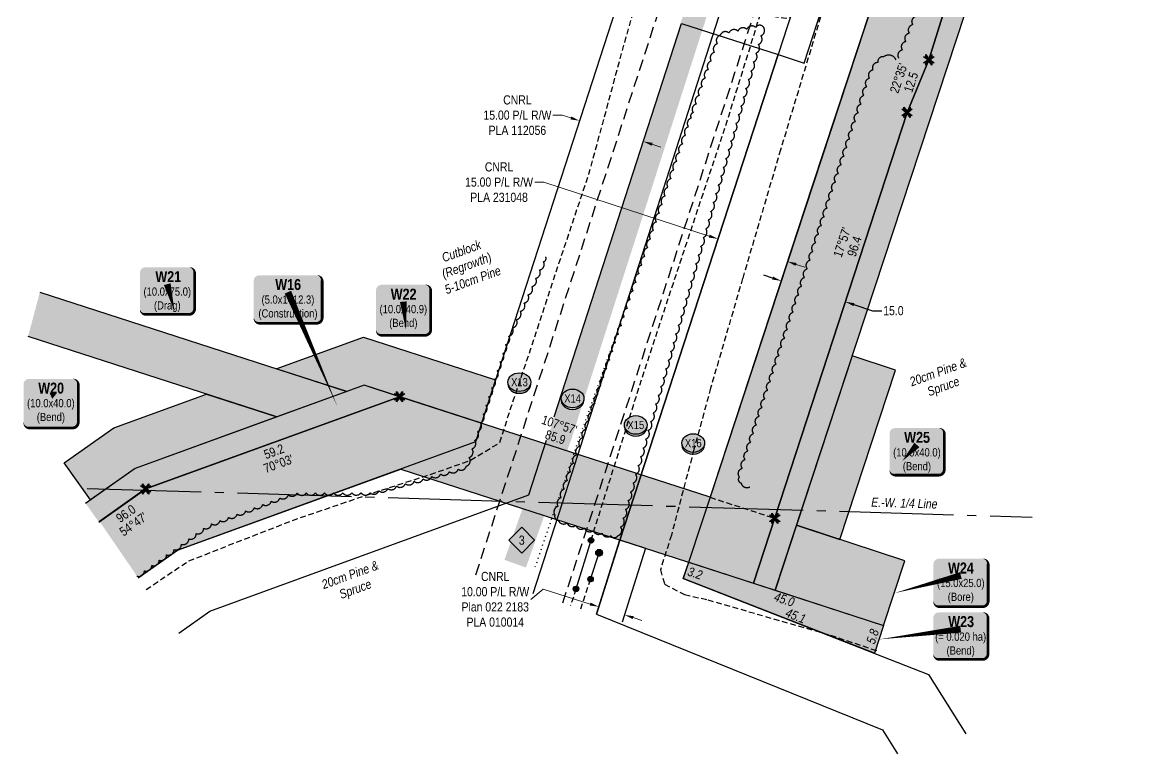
# Model space of a CAD drawing. Extents: x 355004 to 366534, y 6048595 to 6058688.
# Drawn here: x 357246 to 358459, y 6052339 to 6053141 of the extents above; entities that cross this region are included whole.
import ezdxf
from ezdxf.enums import TextEntityAlignment as Align

# ---------------------------------------------------------------- set-up
doc = ezdxf.new("R2010")
doc.units = 0
doc.header["$LTSCALE"] = 5
doc.header["$PDSIZE"] = 5
for name, pattern in [('0', [1, 1, 0]), ('foc-ACCESSROAD', [3.75, 2.5, -1.25]), ('foc-QUARTERLINE', [33, 25, -3, 2, -3]), ('foc-TOPO', [1, 0.2, -0.8]), ('foc-TRAV', [1.875, 1.25, -0.625]), ('UG_PIPE', [1.875, 1.25, -0.625])]:
    doc.linetypes.add(name, pattern=pattern)
doc.layers.get('Defpoints').update_dxf_attribs({"color": 9})
doc.layers.add('AS-PIPE-AG', color=7, linetype='Continuous', true_color=0x7d00fa)
doc.layers.add('P-TEMP-BLUE-H', color=7, linetype='Continuous', true_color=0x99e6ff)
for name, color, linetype in [('AS-PIPE-UG', 44, 'UG_PIPE'), ('AS-ROADS', 254, 'Continuous'), ('AS-SYMBOL', 7, 'Continuous'), ('C-AR', 13, 'foc-ACCESSROAD'), ('C-RW', 13, 'Continuous'), ('L-BD1', 253, 'Continuous'), ('L-MON', 1, 'Continuous'), ('L-QSEC', 8, 'foc-QUARTERLINE'), ('P-BORE', 7, 'Continuous'), ('P-CROSSINGS', 250, 'Continuous'), ('P-PROPOSED', 10, 'Continuous'), ('P-PROPOSED-H', 21, 'Continuous'), ('P-TEMP-BLOCKS', 250, 'Continuous'), ('P-TEMP-BLUE', 146, 'Continuous'), ('P-TRAV', 4, 'foc-TRAV'), ('P-TXT', 4, 'Continuous'), ('T-BUSH', 110, '0'), ('T-BUSH-T', 110, 'Continuous'), ('T-GENERAL', 48, 'foc-TOPO')]:
    doc.layers.add(name, color=color, linetype=linetype)
doc.layers.add('C-RW-T', color=13, linetype='Continuous', lineweight=9)
doc.layers.add('T-TEXT', color=48, linetype='Continuous', lineweight=18)
doc.styles.add('240', font='ARIALN.TTF', dxfattribs={"height": 30})
doc.styles.add('80', font='ARIALN.TTF', dxfattribs={"height": 10})
doc.styles.add('80CG', font='ARIALN.TTF', dxfattribs={"height": 10})
doc.styles.add('80L', font='ARIALN.TTF', dxfattribs={"height": 10})
doc.styles.add('80LS', font='ARIALNI.TTF', dxfattribs={"height": 10})
doc.styles.add('BOLD', font='ARIALNB.TTF')
doc.styles.add('Crossing', font='ARIALN.TTF', dxfattribs={"height": 10})
doc.styles.get("Standard").update_dxf_attribs({"font": 'ARIALN.TTF'})
doc.dimstyles.new('Compass 5 000', dxfattribs={"dimscale": 5, "dimtxt": 9, "dimasz": 2, "dimexe": 0.2, "dimexo": 0.0625, "dimgap": 0.5, "dimtad": 0, "dimtih": 1, "dimtoh": 1, "dimzin": 0, "dimdsep": 46, "dimtxsty": '80CG', "dimcen": 0.1, "dimse1": 1, "dimse2": 1, "dimclrd": 256, "dimclrt": 256, "dimaunit": 1, "dimadec": 4, "dimazin": 0, "dimtfac": 0.06, "dimtofl": 0, "dimtmove": 0, "dimatfit": 1, "dimfxl": 0.2, "dimtolj": 1, "dimtzin": 0, "dimlwd": -1, "dimarcsym": 0})

# ---------------------------------------------------------------- blocks, each defined once
blk = doc.blocks.new('TEMP')
h = blk.add_hatch(color=255)
h.dxf.hatch_style = 1
h.paths.add_polyline_path([(0, 0.25), (-0.67, 1.15), (-0.67, 0.67), (-1.15, 0.67), (-0.25, 0), (-1.15, -0.67), (-0.67, -0.67), (-0.67, -1.15), (0, -0.25), (0.67, -1.15), (0.67, -0.67), (1.15, -0.67), (0.25, 0), (1.15, 0.67), (0.67, 0.67), (0.67, 1.15)])
h.paths.add_polyline_path([(0.57, 0.85), (0.57, 0.57), (0.85, 0.57), (0.08, 0), (0.85, -0.57), (0.57, -0.57), (0.57, -0.85), (0, -0.08), (-0.57, -0.85), (-0.57, -0.57), (-0.85, -0.57), (-0.08, 0), (-0.85, 0.57), (-0.57, 0.57), (-0.57, 0.85), (0, 0.08)], flags=16)
h = blk.add_hatch(color=1)
h.dxf.hatch_style = 1
h.paths.add_polyline_path([(0, 0.08), (-0.57, 0.85), (-0.57, 0.57), (-0.85, 0.57), (-0.08, 0), (-0.85, -0.57), (-0.57, -0.57), (-0.57, -0.85), (0, -0.08), (0.57, -0.85), (0.57, -0.57), (0.85, -0.57), (0.08, 0), (0.85, 0.57), (0.57, 0.57), (0.57, 0.85)])
at = {"color": 1}
for p, q in [((-0.08, 0), (0.08, 0)), ((0, 0.08), (0, -0.08))]:
    blk.add_line(p, q, dxfattribs=at)
at = {"color": 255, "flags": 128}
blk.add_lwpolyline([(-0.25, 0), (-1.15, 0.67), (-0.67, 0.67), (-0.67, 1.15), (0, 0.25), (0.67, 1.15), (0.67, 0.67), (1.15, 0.67), (0.25, 0), (1.15, -0.67), (0.67, -0.67), (0.67, -1.15), (0, -0.25), (-0.67, -1.15), (-0.67, -0.67), (-1.15, -0.67)], close=True, dxfattribs=at)
at = {"color": 1, "flags": 128}
blk.add_lwpolyline([(-0.08, 0), (-0.85, 0.57), (-0.57, 0.57), (-0.57, 0.85), (0, 0.08), (0.57, 0.85), (0.57, 0.57), (0.85, 0.57), (0.08, 0), (0.85, -0.57), (0.57, -0.57), (0.57, -0.85), (0, -0.08), (-0.57, -0.85), (-0.57, -0.57), (-0.85, -0.57)], close=True, dxfattribs=at)
blk = doc.blocks.new('RISER')
h = blk.add_hatch(color=255)
h.dxf.hatch_style = 1
edge = h.paths.add_edge_path()
edge.add_arc((0, 0), 0.7, 0, 360)
blk.add_hatch(color=13).paths.add_polyline_path([(0.58, -0.15), (-0.58, -0.15, 0.774597)])
at = {"color": 13}
blk.add_line((-0.58, -0.15), (0.58, -0.15), dxfattribs=at)
blk.add_circle((0, 0), 0.6, dxfattribs=at)
blk = doc.blocks.new('PIG')
h = blk.add_hatch(color=255)
h.dxf.hatch_style = 1
edge = h.paths.add_edge_path()
edge.add_arc((0, 0), 0.85, 0, 360)
at = {"layer": 'AS-SYMBOL'}
h = blk.add_hatch(color=13, dxfattribs=at)
h.dxf.hatch_style = 1
h.paths.add_polyline_path([(-0.1, 0, 1), (-0.55, 0, 1)])
h = blk.add_hatch(color=13, dxfattribs=at)
h.dxf.hatch_style = 1
h.paths.add_polyline_path([(0.1, 0, 1), (0.55, 0, 1)])
at = {"layer": 'AS-SYMBOL', "color": 13}
for centre, radius in [((0, 0), 0.75), ((-0.33, 0), 0.225), ((0.33, 0), 0.225)]:
    blk.add_circle(centre, radius, dxfattribs=at)
blk = doc.blocks.new('*U522')
at = {"true_color": 0x99e6ff}
h = blk.add_hatch(color=141, dxfattribs=at)
edge = h.paths.add_edge_path()
edge.add_line((-24, -33.1), (24, -33.1))
edge.add_arc((24, -27.1), 6, 270, 360)
edge.add_line((30, -27.1), (30, 12.5))
edge.add_arc((24, 12.5), 6, 0, 90)
edge.add_line((24, 18.5), (-24, 18.5))
edge.add_arc((-24, 12.5), 6, 90, 180)
edge.add_line((-30, 12.5), (-30, -27.1))
edge.add_arc((-24, -27.1), 6, 180, 270)
at = {"color": 250, "flags": 128}
blk.add_lwpolyline([(-24, -33.1, 3, 3, 0), (24, -33.1, 3, 3, 0.414214), (30, -27.1, 3, 3, 0), (30, 12.5, 3, 0, 0.414214), (24, 18.5, 0, 0, 0), (-24, 18.5, 0, 0, 0.414214), (-30, 12.5, 0, 0, 0), (-30, -27.1, 0, 3, 0.414214)], format="xyseb", close=True, dxfattribs=at)
at = {"flags": 128}
blk.add_lwpolyline([(8, -30.2, 0, 7.5, 0), (0, 0, 0, 0, 0)], format="xyseb", dxfattribs=at)
at = {"color": 250}
for tag, p, height, style in [('TEMP_AREA_W1_001', (-9.2, 2.2), 12, 'BOLD'), ('ENTER_TEXT_001', (-30.7, -12.6), 9, '80')]:
    blk.add_attdef(tag, p, '', height=height, dxfattribs=dict(at, style=style))
blk = doc.blocks.new('*U523')
at = {"true_color": 0x99e6ff}
h = blk.add_hatch(color=141, dxfattribs=at)
edge = h.paths.add_edge_path()
edge.add_line((-24, -35.3), (24, -35.3))
edge.add_arc((24, -29.3), 6, 270, 360)
edge.add_line((30, -29.3), (30, 12.5))
edge.add_arc((24, 12.5), 6, 0, 90)
edge.add_line((24, 18.5), (-24, 18.5))
edge.add_arc((-24, 12.5), 6, 90, 180)
edge.add_line((-30, 12.5), (-30, -29.3))
edge.add_arc((-24, -29.3), 6, 180, 270)
at = {"color": 250, "flags": 128}
blk.add_lwpolyline([(-24, -35.3, 3, 3, 0), (24, -35.3, 3, 3, 0.414214), (30, -29.3, 3, 3, 0), (30, 12.5, 3, 0, 0.414214), (24, 18.5, 0, 0, 0), (-24, 18.5, 0, 0, 0.414214), (-30, 12.5, 0, 0, 0), (-30, -29.3, 0, 3, 0.414214)], format="xyseb", close=True, dxfattribs=at)
at = {"flags": 128}
blk.add_lwpolyline([(6.6, 3, 0, 7.5, 0), (0, 0, 0, 0, 0)], format="xyseb", dxfattribs=at)
at = {"color": 250}
for tag, p, height, style in [('TEMP_AREA_W1_001', (-9.2, 2.2), 12, 'BOLD'), ('ENTER_TEXT_001', (-30.7, -12.6), 9, '80')]:
    blk.add_attdef(tag, p, '', height=height, dxfattribs=dict(at, style=style))
blk = doc.blocks.new('*U524')
at = {"true_color": 0x99e6ff}
h = blk.add_hatch(color=141, dxfattribs=at)
edge = h.paths.add_edge_path()
edge.add_line((-24, -36.8), (24, -36.8))
edge.add_arc((24, -30.8), 6, 270, 360)
edge.add_line((30, -30.8), (30, 12.5))
edge.add_arc((24, 12.5), 6, 0, 90)
edge.add_line((24, 18.5), (-24, 18.5))
edge.add_arc((-24, 12.5), 6, 90, 180)
edge.add_line((-30, 12.5), (-30, -30.8))
edge.add_arc((-24, -30.8), 6, 180, 270)
at = {"color": 250, "flags": 128}
blk.add_lwpolyline([(-24, -36.8, 3, 3, 0), (24, -36.8, 3, 3, 0.414214), (30, -30.8, 3, 3, 0), (30, 12.5, 3, 0, 0.414214), (24, 18.5, 0, 0, 0), (-24, 18.5, 0, 0, 0.414214), (-30, 12.5, 0, 0, 0), (-30, -30.8, 0, 3, 0.414214)], format="xyseb", close=True, dxfattribs=at)
at = {"flags": 128}
blk.add_lwpolyline([(3, -31.3, 0, 7.5, 0), (0, 0, 0, 0, 0)], format="xyseb", dxfattribs=at)
at = {"color": 250}
for tag, p, height, style in [('TEMP_AREA_W1_001', (-9.2, 2.2), 12, 'BOLD'), ('ENTER_TEXT_001', (-30.7, -12.6), 9, '80')]:
    blk.add_attdef(tag, p, '', height=height, dxfattribs=dict(at, style=style))
blk = doc.blocks.new('*U525')
at = {"true_color": 0x99e6ff}
h = blk.add_hatch(color=141, dxfattribs=at)
edge = h.paths.add_edge_path()
edge.add_line((-31.5, -34.1), (31.5, -34.1))
edge.add_arc((31.5, -28.1), 6, 270, 360)
edge.add_line((37.5, -28.1), (37.5, 12.5))
edge.add_arc((31.5, 12.5), 6, 0, 90)
edge.add_line((31.5, 18.5), (-31.5, 18.5))
edge.add_arc((-31.5, 12.5), 6, 90, 180)
edge.add_line((-37.5, 12.5), (-37.5, -28.1))
edge.add_arc((-31.5, -28.1), 6, 180, 270)
at = {"color": 250, "flags": 128}
blk.add_lwpolyline([(-31.5, -34.1, 3, 3, 0), (31.5, -34.1, 3, 3, 0.414214), (37.5, -28.1, 3, 3, 0), (37.5, 12.5, 3, 0, 0.414214), (31.5, 18.5, 0, 0, 0), (-31.5, 18.5, 0, 0, 0.414214), (-37.5, 12.5, 0, 0, 0), (-37.5, -28.1, 0, 3, 0.414214)], format="xyseb", close=True, dxfattribs=at)
at = {"flags": 128}
blk.add_lwpolyline([(54.2, -125.4, 0, 7.5, 0), (0, 0, 0, 0, 0)], format="xyseb", dxfattribs=at)
at = {"color": 250}
for tag, p, height, style in [('TEMP_AREA_W1_001', (-9.2, 2.2), 12, 'BOLD'), ('ENTER_TEXT_001', (-30.7, -12.6), 9, '80')]:
    blk.add_attdef(tag, p, '', height=height, dxfattribs=dict(at, style=style))
blk = doc.blocks.new('*U526')
at = {"true_color": 0x99e6ff}
h = blk.add_hatch(color=141, dxfattribs=at)
edge = h.paths.add_edge_path()
edge.add_line((-24, -33.1), (24, -33.1))
edge.add_arc((24, -27.1), 6, 270, 360)
edge.add_line((30, -27.1), (30, 12.5))
edge.add_arc((24, 12.5), 6, 0, 90)
edge.add_line((24, 18.5), (-24, 18.5))
edge.add_arc((-24, 12.5), 6, 90, 180)
edge.add_line((-30, 12.5), (-30, -27.1))
edge.add_arc((-24, -27.1), 6, 180, 270)
at = {"color": 250, "flags": 128}
blk.add_lwpolyline([(-24, -33.1, 3, 3, 0), (24, -33.1, 3, 3, 0.414214), (30, -27.1, 3, 3, 0), (30, 12.5, 3, 0, 0.414214), (24, 18.5, 0, 0, 0), (-24, 18.5, 0, 0, 0.414214), (-30, 12.5, 0, 0, 0), (-30, -27.1, 0, 3, 0.414214)], format="xyseb", close=True, dxfattribs=at)
at = {"flags": 128}
blk.add_lwpolyline([(-89.5, -11.1, 0, 7.5, 0), (0, 0, 0, 0, 0)], format="xyseb", dxfattribs=at)
at = {"color": 250}
for tag, p, height, style in [('TEMP_AREA_W1_001', (-9.2, 2.2), 12, 'BOLD'), ('ENTER_TEXT_001', (-30.7, -12.6), 9, '80')]:
    blk.add_attdef(tag, p, '', height=height, dxfattribs=dict(at, style=style))
blk = doc.blocks.new('*U527')
at = {"true_color": 0x99e6ff}
h = blk.add_hatch(color=141, dxfattribs=at)
edge = h.paths.add_edge_path()
edge.add_line((-24, -34.1), (24, -34.1))
edge.add_arc((24, -28.1), 6, 270, 360)
edge.add_line((30, -28.1), (30, 12.5))
edge.add_arc((24, 12.5), 6, 0, 90)
edge.add_line((24, 18.5), (-24, 18.5))
edge.add_arc((-24, 12.5), 6, 90, 180)
edge.add_line((-30, 12.5), (-30, -28.1))
edge.add_arc((-24, -28.1), 6, 180, 270)
at = {"color": 250, "flags": 128}
blk.add_lwpolyline([(-24, -34.1, 3, 3, 0), (24, -34.1, 3, 3, 0.414214), (30, -28.1, 3, 3, 0), (30, 12.5, 3, 0, 0.414214), (24, 18.5, 0, 0, 0), (-24, 18.5, 0, 0, 0.414214), (-30, 12.5, 0, 0, 0), (-30, -28.1, 0, 3, 0.414214)], format="xyseb", close=True, dxfattribs=at)
at = {"flags": 128}
blk.add_lwpolyline([(-73, -19.3, 0, 7.5, 0), (0, 0, 0, 0, 0)], format="xyseb", dxfattribs=at)
at = {"color": 250}
for tag, p, height, style in [('TEMP_AREA_W1_001', (-9.2, 2.2), 12, 'BOLD'), ('ENTER_TEXT_001', (-30.7, -12.6), 9, '80')]:
    blk.add_attdef(tag, p, '', height=height, dxfattribs=dict(at, style=style))
blk = doc.blocks.new('*U528')
at = {"true_color": 0x99e6ff}
h = blk.add_hatch(color=141, dxfattribs=at)
edge = h.paths.add_edge_path()
edge.add_line((-24, -33.1), (24, -33.1))
edge.add_arc((24, -27.1), 6, 270, 360)
edge.add_line((30, -27.1), (30, 12.5))
edge.add_arc((24, 12.5), 6, 0, 90)
edge.add_line((24, 18.5), (-24, 18.5))
edge.add_arc((-24, 12.5), 6, 90, 180)
edge.add_line((-30, 12.5), (-30, -27.1))
edge.add_arc((-24, -27.1), 6, 180, 270)
at = {"color": 250, "flags": 128}
blk.add_lwpolyline([(-24, -33.1, 3, 3, 0), (24, -33.1, 3, 3, 0.414214), (30, -27.1, 3, 3, 0), (30, 12.5, 3, 0, 0.414214), (24, 18.5, 0, 0, 0), (-24, 18.5, 0, 0, 0.414214), (-30, 12.5, 0, 0, 0), (-30, -27.1, 0, 3, 0.414214)], format="xyseb", close=True, dxfattribs=at)
at = {"flags": 128}
blk.add_lwpolyline([(-15.9, -17.5, 0, 7.5, 0), (0, 0, 0, 0, 0)], format="xyseb", dxfattribs=at)
at = {"color": 250}
for tag, p, height, style in [('TEMP_AREA_W1_001', (-9.2, 2.2), 12, 'BOLD'), ('ENTER_TEXT_001', (-30.7, -12.6), 9, '80')]:
    blk.add_attdef(tag, p, '', height=height, dxfattribs=dict(at, style=style))
blk = doc.blocks.new('xing2')
h = blk.add_hatch(color=50)
h.dxf.hatch_style = 1
edge = h.paths.add_edge_path()
edge.add_ellipse((0, 0), major_axis=(-12.5, 0), ratio=0.816297, start_angle=0, end_angle=360)
h = blk.add_hatch(color=250)
h.dxf.hatch_style = 1
edge = h.paths.add_edge_path()
edge.add_ellipse((0, -2), major_axis=(-12.5, 0), ratio=0.816297, start_angle=0, end_angle=180)
edge.add_line((12.5, -2), (12.5, 0))
edge.add_ellipse((0, 0), major_axis=(-12.5, 0), ratio=0.816297, start_angle=0, end_angle=180, ccw=False)
edge.add_line((-12.5, 0), (-12.5, -2))
at = {"color": 250}
blk.add_ellipse((0, 0), major_axis=(-12.5, 0), ratio=0.816297, dxfattribs=at)
blk.add_ellipse((0, -2), major_axis=(-12.5, 0), ratio=0.816297, start_param=0, end_param=3.141593, dxfattribs=at)
at = {"color": 250, "style": 'Crossing'}
blk.add_attdef('CROSSING', text='', height=9, dxfattribs=at).set_placement((0.1, 0), align=Align.MIDDLE_CENTER)
at = {"color": 250, "style": 'Crossing', "flags": 1}
for tag, p in [('OWNER', (0.1, -12.5)), ('DESCRIPTION', (0.1, -25.8)), ('LOCATION', (0.1, -39.3)), ('DWG_REF', (0.1, -52.8))]:
    blk.add_attdef(tag, text='', height=9, dxfattribs=at).set_placement(p, align=Align.MIDDLE_CENTER)
blk = doc.blocks.new('*D631')
at = {"layer": 'C-RW-T', "transparency": 16777216}
for p, q in [((357837.5, 6053039.2), (357827.5, 6053039.2)), ((357847, 6053036.1), (357837.5, 6053039.2)), ((357936, 6053007.3), (357945.6, 6053004.2))]:
    blk.add_line(p, q, dxfattribs=at)
for points in [[(357847.6, 6053037.7), (357846.5, 6053034.6), (357856.6, 6053033.1)], [(357936.6, 6053008.9), (357935.5, 6053005.7), (357926.5, 6053010.4)]]:
    blk.add_solid(points, dxfattribs=at)
at = {"layer": 'Defpoints', "color": 0, "transparency": 16777216}
for p in [(357856.6, 6053033.1), (357857.6, 6053036.1), (357927.5, 6053013.5)]:
    blk.add_point(p, dxfattribs=at)
at = {"layer": 'C-RW-T', "transparency": 16777216, "insert": (357788.5, 6053039.2), "char_height": 10, "attachment_point": 5, "style": '80CG'}
blk.add_mtext('\\A1;CNRL\\P15.00 P/L R/W\\PPLA 112056', dxfattribs=at)
blk = doc.blocks.new('30M BUFFER DISP')
h = blk.add_hatch(color=70)
h.dxf.hatch_style = 1
h.paths.add_polyline_path([(0, 14.1), (14.1, 0), (0, -14.1), (-14.1, 0)])
blk.add_lwpolyline([(0, 14.1), (14.1, 0), (0, -14.1), (-14.1, 0)], close=True)
at = {"color": 235, "style": '80L'}
blk.add_attdef('DISURBANCE', text='', height=10, dxfattribs=at).set_placement((0, 0), align=Align.MIDDLE_CENTER)
blk = doc.blocks.new('*D673')
at = {"layer": 'C-RW-T', "transparency": 16777216}
for p, q in [((357817.5, 6052965.8), (357807.5, 6052965.8)), ((357998.8, 6052906.7), (357817.5, 6052965.8)), ((358093.9, 6052875.7), (358103.4, 6052872.6))]:
    blk.add_line(p, q, dxfattribs=at)
for points in [[(357999.3, 6052908.3), (357998.2, 6052905.1), (358008.3, 6052903.6)], [(358094.4, 6052877.2), (358093.4, 6052874.1), (358084.4, 6052878.8)]]:
    blk.add_solid(points, dxfattribs=at)
at = {"layer": 'Defpoints', "color": 0, "transparency": 16777216}
for p in [(358007.2, 6052900.4), (358008.3, 6052903.6), (358083.3, 6052875.6)]:
    blk.add_point(p, dxfattribs=at)
at = {"layer": 'C-RW-T', "transparency": 16777216, "insert": (357768.4, 6052965.8), "char_height": 10, "attachment_point": 5, "style": '80CG'}
blk.add_mtext('\\A1;CNRL\\P15.00 P/L R/W\\PPLA 231048', dxfattribs=at)
blk = doc.blocks.new('*D714')
at = {"layer": 'Defpoints', "color": 0, "transparency": 16777216}
for p in [(358079.6, 6052863.4), (358149.7, 6052840.5), (358147.8, 6052834.7)]:
    blk.add_point(p, dxfattribs=at)
at = {"layer": 'P-TXT', "transparency": 16777216}
for p, q in [((358068.2, 6052860.7), (358058.7, 6052863.8)), ((358157.3, 6052831.6), (358177.8, 6052824.9)), ((358177.8, 6052824.9), (358187.8, 6052824.9))]:
    blk.add_line(p, q, dxfattribs=at)
for points in [[(358068.7, 6052862.3), (358067.6, 6052859.1), (358077.7, 6052857.6)], [(358157.8, 6052833.2), (358156.8, 6052830), (358147.8, 6052834.7)]]:
    blk.add_solid(points, dxfattribs=at)
at = {"layer": 'P-TXT', "transparency": 16777216, "insert": (358200.6, 6052824.9), "char_height": 10, "attachment_point": 5, "style": '80CG'}
blk.add_mtext('\\A1;15.0', dxfattribs=at)

msp = doc.modelspace()

# ---------------------------------------------------------------- hatches: boundary and pattern name
at = {"layer": 'P-PROPOSED-H'}
h = msp.add_hatch(color=256, dxfattribs=at)
h.dxf.hatch_style = 1
h.paths.add_polyline_path([(358434.089, 6053919.332), (358360.443, 6053933.388), (358353.863, 6053898.899), (358199.913, 6053405.064), (358225.948, 6053308.125), (357999.584, 6052620.407), (357659.328, 6052730.622), (357381.032, 6052629.6), (357330.558, 6052593.964), (357372.934, 6052532.105), (357416.063, 6052562.554), (357660.714, 6052651.363), (358047.157, 6052526.187), (358215.529, 6053042.269), (358239.455, 6053099.801), (358303.235, 6053304.21), (358278.509, 6053403.15), (358426.719, 6053880.705)])
at = {"layer": 'P-TEMP-BLUE-H'}
h = msp.add_hatch(color=256, dxfattribs=at)
h.dxf.hatch_style = 1
h.paths.add_polyline_path([(358434.089, 6053919.332), (358426.719, 6053880.705), (358278.509, 6053403.15), (358303.235, 6053304.21), (358239.455, 6053099.801), (358215.529, 6053042.269), (358047.157, 6052526.187), (358070.933, 6052518.486), (358329.233, 6053303.26), (358304.451, 6053402.423), (358451.004, 6053874.64), (358458.638, 6053914.647)])
h = msp.add_hatch(color=256, dxfattribs=at)
h.dxf.hatch_style = 1
h.paths.add_polyline_path([(357525.021, 6052708.455), (357252.256, 6052796.818), (357265.13, 6052845.188), (357601.504, 6052736.219)])
h = msp.add_hatch(color=256, dxfattribs=at)
h.dxf.hatch_style = 1
h.paths.add_polyline_path([(357749.122, 6052701.533), (357620.625, 6052743.16), (357601.504, 6052736.219), (357524.098, 6052761.295), (357619.702, 6052795.999), (357764.526, 6052749.083)])
h = msp.add_hatch(color=256, dxfattribs=at)
h.dxf.hatch_style = 1
h.paths.add_polyline_path([(358141.905, 6052574.307), (358203.003, 6052759.87), (358155.526, 6052775.497), (358094.39, 6052589.822)])
h = msp.add_hatch(color=256, dxfattribs=at)
h.dxf.hatch_style = 1
h.paths.add_polyline_path([(357315.303, 6052613.734), (357329.717, 6052593.318), (357381.186, 6052629.656), (357659.328, 6052730.622), (357620.625, 6052743.16), (357369.509, 6052652.004)])
h = msp.add_hatch(color=256, dxfattribs=at)
h.dxf.hatch_style = 1
h.paths.add_polyline_path([(357525.021, 6052708.455), (357369.509, 6052652.004), (357320.582, 6052617.461), (357291.754, 6052658.293), (357346.155, 6052696.701), (357447.615, 6052733.531)], flags=17)
h = msp.add_hatch(color=256, dxfattribs=at)
h.dxf.hatch_style = 1
h.paths.add_polyline_path([(358189.792, 6052479.985), (358213.085, 6052550.755), (358094.39, 6052589.822), (358070.933, 6052518.486)])
h = msp.add_hatch(color=256, dxfattribs=at)
h.dxf.hatch_style = 1
h.paths.add_polyline_path([(358189.792, 6052479.985), (358179.754, 6052449.422), (357970.313, 6052531.263), (357976.195, 6052549.173)])

# ---------------------------------------------------------------- linework, layer by layer
at = {"layer": 'AS-PIPE-AG', "flags": 128}
for points in [[(357852.758, 6052519.999), (357869.188, 6052573.324)], [(357868.683, 6052530.734), (357878.048, 6052559.619)]]:
    msp.add_lwpolyline(points, dxfattribs=at)
at = {"layer": 'AS-PIPE-UG', "flags": 128}
for points in [[(357869.188, 6052573.324), (357924.768, 6052750.099), (357969.383, 6052885.169), (358016.928, 6053027.954), (358055.658, 6053152.754), (358085.153, 6053247.919), (358123.768, 6053375.104)], [(357381.718, 6052519.283), (357401.463, 6052532.809), (357427.863, 6052550.424), (357454.588, 6052560.994), (357544.753, 6052596.134), (357636.933, 6052627.494), (357686.563, 6052643.279), (357736.158, 6052660.474), (357769.018, 6052680.164), (357781.683, 6052719.439), (357802.918, 6052782.374), (357834.073, 6052876.754), (357867.258, 6052976.019), (357882.043, 6053030.219), (357902.873, 6053107.569), (357916.063, 6053153.839), (357923.513, 6053175.014), (357932.678, 6053184.549), (357948.058, 6053189.509), (357965.588, 6053182.884), (358020.193, 6053164.089), (358062.218, 6053148.714), (358082.798, 6053145.359), (358092.298, 6053148.784), (358101.893, 6053159.469), (358113.018, 6053187.979)], [(357857.943, 6052498.122), (357868.683, 6052530.734)], [(357852.758, 6052519.999), (357846.834, 6052501.727)]]:
    msp.add_lwpolyline(points, dxfattribs=at)
at = {"layer": 'AS-PIPE-UG'}
msp.add_lwpolyline([(358128.808, 6053173.854), (358076.938, 6053001.364), (358035.368, 6052860.274), (358000.213, 6052740.024), (357981.993, 6052673.034), (357957.263, 6052578.874), (357945.173, 6052540.944), (357949.823, 6052525.234), (357971.598, 6052513.899), (357997.193, 6052508.024), (358131.548, 6052469.319), (358183.028, 6052452.189)], dxfattribs=at)
at = {"layer": 'AS-ROADS', "flags": 128}
msp.add_lwpolyline([(357786.068, 6052547.684, 25, 25, 0), (357835.698, 6052688.009, 25, 25, 0), (358094.728, 6053496.859, 25, 25, 0), (358131.738, 6053618.484, 25, 25, 0), (358181.033, 6053787.139, 0, 0, 0)], format="xyseb", dxfattribs=at)
at = {"layer": 'C-AR', "flags": 128}
for points in [[(357742.969, 6052535.429), (357765.63, 6052605.266), (357769.223, 6052616.344), (357959.601, 6053203.032), (357962.233, 6053211.457), (357964.498, 6053218.707), (358188.487, 6053936.077), (358194.035, 6053965.146)], [(358292.236, 6053946.405), (358285.617, 6053911.724), (358059.536, 6053187.672), (358057.378, 6053180.763), (358054.864, 6053172.708), (358036.62, 6053116.48), (358034.24, 6053109.151), (357873.3, 6052613.176), (357838.056, 6052504.575)]]:
    msp.add_lwpolyline(points, dxfattribs=at)
at = {"layer": 'C-RW'}
for points in [[(357805.856, 6052515.023), (357841.139, 6052624.606), (358006.017, 6053136.784), (358023.969, 6053192.554), (358028.861, 6053208.075), (358256.259, 6053929.493), (358260.637, 6053952.435)], [(358331.121, 6053938.983), (358324.879, 6053906.255), (358095.281, 6053170.045), (358074.153, 6053105.554), (357900.223, 6052572.374), (357875.283, 6052492.496)], [(357875.283, 6052492.496), (357900.223, 6052572.374), (358074.153, 6053105.554), (358102.829, 6053096.341), (358121.829, 6053154.811), (358174.664, 6053324.143), (358225.948, 6053308.125), (358111.861, 6052962.543), (357996.012, 6052609.522), (357970.313, 6052531.263), (358238.88, 6052426.319), (358279.972, 6052361.181)], [(357875.283, 6052492.496), (357900.645, 6052573.645), (357928.926, 6052564.7), (357903.221, 6052483.43)], [(357875.283, 6052492.496), (358188.608, 6052365.44), (358205.134, 6052339.243)]]:
    msp.add_lwpolyline(points, dxfattribs=at)
at = {"layer": 'C-RW', "flags": 128}
for points in [[(358331.121, 6053938.984), (358324.879, 6053906.255), (358097.429, 6053176.932), (357921.696, 6053234.038), (357742.482, 6052681.045), (357416.217, 6052562.61), (357374.113, 6052532.884)], [(357828.78, 6052708.774), (357968.384, 6053139.543), (358074.307, 6053105.61), (358102.829, 6053096.341), (358121.829, 6053154.811), (358354.017, 6053898.955), (358360.581, 6053933.361)], [(357417.355, 6052471.636), (357451.248, 6052495.565), (357801.006, 6052623.073), (357820.447, 6052683.061)]]:
    msp.add_lwpolyline(points, dxfattribs=at)
at = {"layer": 'C-RW-T'}
for p, q in [((357816.867, 6052519.701), (357803.281, 6052508.583)), ((357868.229, 6052503.456), (357816.867, 6052519.701)), ((357915.395, 6052488.538), (357924.93, 6052485.522))]:
    msp.add_line(p, q, dxfattribs=at)
for points in [[(357868.732, 6052505.045), (357867.726, 6052501.867), (357877.764, 6052500.44)], [(357915.898, 6052490.127), (357914.893, 6052486.949), (357905.861, 6052491.553)]]:
    msp.add_solid(points, dxfattribs=at)
at = {"layer": 'L-QSEC'}
msp.add_line((357316.907, 6052630.197), (358352.782, 6052598.66), dxfattribs=at)
at = {"layer": 'P-PROPOSED', "flags": 128}
for points in [[(358360.443, 6053933.388), (358353.863, 6053898.899), (358199.913, 6053405.064), (358225.948, 6053308.125), (357999.584, 6052620.407), (357659.328, 6052730.622), (357381.032, 6052629.6), (357330.558, 6052593.964)], [(357372.934, 6052532.105), (357416.063, 6052562.554), (357660.714, 6052651.363), (358047.157, 6052526.187), (358215.529, 6053042.269), (358239.455, 6053099.801), (358303.235, 6053304.21), (358278.509, 6053403.15), (358426.719, 6053880.705), (358434.089, 6053919.332)]]:
    msp.add_lwpolyline(points, dxfattribs=at)
at = {"layer": 'P-TEMP-BLUE'}
for p, q in [((357265.13, 6052845.188), (357601.504, 6052736.219)), ((357525.021, 6052708.455), (357252.256, 6052796.818)), ((357601.504, 6052736.219), (357525.021, 6052708.455))]:
    msp.add_line(p, q, dxfattribs=at)
at = {"layer": 'P-TEMP-BLUE', "flags": 128}
msp.add_lwpolyline([(358434.089, 6053919.332), (358426.719, 6053880.705), (358278.509, 6053403.15), (358303.235, 6053304.21), (358239.455, 6053099.801), (358215.529, 6053042.269), (358047.157, 6052526.187), (358070.933, 6052518.486), (358329.233, 6053303.26), (358304.451, 6053402.423), (358451.004, 6053874.64), (358458.638, 6053914.647)], dxfattribs=at)
for points in [[(357749.122, 6052701.533), (357620.625, 6052743.16), (357601.504, 6052736.219), (357524.098, 6052761.295), (357619.702, 6052795.999), (357764.526, 6052749.083)], [(358141.905, 6052574.307), (358203.003, 6052759.87), (358155.526, 6052775.497), (358094.39, 6052589.822)], [(357525.021, 6052708.455), (357369.509, 6052652.004), (357320.582, 6052617.461), (357291.754, 6052658.293), (357346.155, 6052696.701), (357447.615, 6052733.531)], [(358189.792, 6052479.985), (358213.085, 6052550.755), (358094.39, 6052589.822), (358070.933, 6052518.486)], [(358189.792, 6052479.985), (358179.754, 6052449.422), (357970.313, 6052531.263), (357976.195, 6052549.173)]]:
    msp.add_lwpolyline(points, close=True, dxfattribs=at)
at = {"layer": 'P-TEMP-BLUE'}
msp.add_lwpolyline([(357329.717, 6052593.318), (357381.186, 6052629.656), (357659.328, 6052730.622), (357620.625, 6052743.16), (357369.509, 6052652.004), (357315.303, 6052613.734)], dxfattribs=at)
at = {"layer": 'P-TRAV', "flags": 128}
msp.add_lwpolyline([(357999.584, 6052620.407), (358070.598, 6052597.404)], dxfattribs=at)
at = {"layer": 'T-BUSH', "flags": 128}
for points in [[(358206.676, 6053101.613, -0.52056705), (358210.482, 6053110.857, -0.52056705), (358214.288, 6053120.1, -0.52056705), (358218.094, 6053129.344, -0.52056705), (358221.899, 6053138.588, -0.52056705), (358225.705, 6053147.832, -0.52056705), (358229.511, 6053157.076, -0.52056705), (358233.317, 6053166.32, -0.52056705), (358237.123, 6053175.564, -0.52056705), (358240.433, 6053184.977, -0.52056705), (358243.102, 6053194.611, -0.52056705), (358245.771, 6053204.245, -0.52056705), (358248.44, 6053213.879, -0.52056705), (358251.108, 6053223.513, -0.52056705), (358253.777, 6053233.146, -0.52056705), (358256.446, 6053242.78, -0.52056705), (358259.115, 6053252.414, -0.52056705), (358261.784, 6053262.048, -0.52056705), (358264.453, 6053271.682, -0.52056705), (358267.121, 6053281.315, -0.52056705), (358269.79, 6053290.949, -0.52056705), (358268.225, 6053300.009, -0.52056705), (358263.086, 6053308.584, -0.52056705), (358257.948, 6053317.159, -0.52056705), (358252.809, 6053325.734, -0.52056705), (358247.671, 6053334.309, -0.52056705), (358242.533, 6053342.883, -0.52056705), (358237.394, 6053351.458, -0.52056705), (358232.256, 6053360.033, -0.52056705), (358227.117, 6053368.608, -0.52056705), (358221.979, 6053377.183, -0.52056705), (358216.841, 6053385.758, -0.52056705), (358211.702, 6053394.333, -0.52056705), (358206.939, 6053402.954, -0.52056705), (358209.879, 6053412.508, -0.52056705), (358212.819, 6053422.063, -0.52056705), (358215.758, 6053431.618, -0.52056705), (358218.698, 6053441.172, -0.52056705), (358221.638, 6053450.727, -0.52056705), (358224.577, 6053460.281, -0.52056705), (358227.517, 6053469.836, -0.52056705), (358230.457, 6053479.391, -0.52056705), (358233.397, 6053488.945, -0.52056705), (358236.336, 6053498.5, -0.52056705), (358239.276, 6053508.055, -0.52056705), (358242.216, 6053517.609, -0.52056705), (358245.155, 6053527.164, -0.52056705), (358248.095, 6053536.719, -0.52056705), (358251.035, 6053546.273, -0.52056705), (358253.975, 6053555.828, -0.52056705), (358256.914, 6053565.382, -0.52056705), (358259.854, 6053574.937, -0.52056705), (358262.794, 6053584.492, -0.52056705), (358265.733, 6053594.046, -0.52056705), (358268.673, 6053603.601, -0.52056705), (358271.55, 6053613.174, -0.52056705), (358274.297, 6053622.786, -0.52056705), (358277.044, 6053632.398, -0.52056705), (358279.791, 6053642.01, -0.52056705), (358282.538, 6053651.622, -0.52056705), (358285.285, 6053661.233, -0.52056705), (358288.032, 6053670.845, -0.52056705), (358290.779, 6053680.457, -0.52056705), (358293.526, 6053690.069, -0.52056705), (358296.274, 6053699.68, -0.52056705), (358299.021, 6053709.292, -0.52056705), (358301.768, 6053718.904, -0.52056705), (358304.515, 6053728.516, -0.52056705), (358307.262, 6053738.128, -0.52056705), (358310.009, 6053747.739, -0.52056705), (358312.756, 6053757.351, -0.52056705), (358315.503, 6053766.963, -0.52056705), (358318.25, 6053776.575, -0.52056705), (358320.998, 6053786.187, -0.52056705), (358323.745, 6053795.798, -0.52056705), (358326.492, 6053805.41, -0.52056705), (358329.239, 6053815.022, -0.52056705), (358331.986, 6053824.634, -0.52056705), (358334.733, 6053834.245, -0.52056705), (358337.48, 6053843.857, -0.52056705), (358340.227, 6053853.469, -0.52056705), (358342.974, 6053863.081, -0.52056705), (358345.721, 6053872.693, -0.52056705), (358348.469, 6053882.304, -0.52056705), (358351.216, 6053891.916, -0.52056705), (358353.963, 6053901.528, -0.52056705), (358356.288, 6053911.24, -0.52056705), (358358.174, 6053921.058, -0.52056705), (358360.06, 6053930.875, -0.13706414), (358358.493, 6053933.76, -0.13706414)], [(358043.221, 6052631.56, -0.52056705), (358034.101, 6052635.654, -0.52056705), (358031.82, 6052642.775, -0.52056705), (358034.919, 6052652.279, -0.52056705), (358038.019, 6052661.783, -0.52056705), (358041.119, 6052671.287, -0.52056705), (358044.218, 6052680.791, -0.52056705), (358047.318, 6052690.295, -0.52056705), (358050.418, 6052699.799, -0.52056705), (358053.517, 6052709.303, -0.52056705), (358056.617, 6052718.807, -0.52056705), (358059.717, 6052728.311, -0.52056705), (358062.817, 6052737.815, -0.52056705), (358065.916, 6052747.319, -0.52056705), (358069.016, 6052756.823, -0.52056705), (358072.116, 6052766.327, -0.52056705), (358075.215, 6052775.831, -0.52056705), (358078.315, 6052785.335, -0.52056705), (358081.415, 6052794.839, -0.52056705), (358084.514, 6052804.343, -0.52056705), (358087.614, 6052813.846, -0.52056705), (358090.714, 6052823.35, -0.52056705), (358093.813, 6052832.854, -0.52056705), (358096.913, 6052842.358, -0.52056705), (358100.013, 6052851.862, -0.52056705), (358103.112, 6052861.366, -0.52056705), (358106.212, 6052870.87, -0.52056705), (358109.312, 6052880.374, -0.52056705), (358112.411, 6052889.878, -0.52056705), (358115.511, 6052899.382, -0.52056705), (358118.611, 6052908.886, -0.52056705), (358121.71, 6052918.39, -0.52056705), (358124.81, 6052927.894, -0.52056705), (358127.91, 6052937.398, -0.52056705), (358131.009, 6052946.902, -0.52056705), (358134.109, 6052956.406, -0.52056705), (358137.209, 6052965.91, -0.52056705), (358140.309, 6052975.414, -0.52056705), (358143.408, 6052984.917, -0.52056705), (358146.508, 6052994.421, -0.52056705), (358149.608, 6053003.925, -0.52056705), (358152.707, 6053013.429, -0.52056705), (358155.807, 6053022.933, -0.52056705), (358158.907, 6053032.437, -0.52056705), (358162.006, 6053041.941, -0.52056705), (358165.106, 6053051.445, -0.52056705), (358168.206, 6053060.949, -0.52056705), (358171.305, 6053070.453, -0.52056705), (358174.405, 6053079.957, -0.52056705), (358178.318, 6053089.068, -0.52056705), (358183.838, 6053097.402, -0.52056705), (358190.202, 6053103.47, -0.52056705), (358203.096, 6053099.866, -0.52056705)], [(357371.545, 6052534.021, 0.52056705), (357379.67, 6052539.844, 0.52056705), (357387.796, 6052545.667, 0.52056705), (357395.922, 6052551.49, 0.52056705), (357404.047, 6052557.313, 0.52056705), (357412.173, 6052563.136, 0.52056705), (357420.299, 6052568.959, 0.52056705), (357428.424, 6052574.781, 0.52056705), (357436.55, 6052580.604, 0.52056705), (357444.676, 6052586.427, 0.52056705), (357453.315, 6052591.292, 0.52056705), (357462.664, 6052594.832, 0.52056705), (357472.013, 6052598.372, 0.52056705), (357481.361, 6052601.912, 0.52056705), (357490.71, 6052605.453, 0.52056705), (357500.059, 6052608.993, 0.52056705), (357509.408, 6052612.533, 0.52056705), (357518.756, 6052616.073, 0.52056705), (357528.105, 6052619.613, 0.52056705), (357537.454, 6052623.154, 0.52056705), (357547.095, 6052625.113, 0.52056705), (357557.092, 6052625.151, 0.52056705), (357567.088, 6052625.19, 0.52056705), (357577.085, 6052625.228, 0.52056705), (357587.081, 6052625.266, 0.52056705), (357597.078, 6052625.304, 0.52056705), (357607.075, 6052625.342, 0.52056705), (357617.071, 6052625.38, 0.52056705), (357627.068, 6052625.418, 0.52056705), (357636.795, 6052627.434, 0.52056705), (357646.439, 6052630.067, 0.52056705), (357656.083, 6052632.699, 0.52056705), (357665.727, 6052635.331, 0.52056705), (357675.371, 6052637.963, 0.52056705), (357685.015, 6052640.595, 0.52056705), (357694.659, 6052643.228, 0.52056705), (357704.303, 6052645.86, 0.52056705), (357713.946, 6052648.492, 0.52056705), (357723.59, 6052651.124, 0.52056705), (357732.495, 6052654.531, 0.52056705), (357735.569, 6052664.043, 0.52056705), (357738.644, 6052673.555, 0.52056705), (357741.718, 6052683.067, 0.52056705), (357744.793, 6052692.58, 0.52056705), (357747.868, 6052702.092, 0.52056705), (357750.942, 6052711.604, 0.52056705), (357754.017, 6052721.116, 0.52056705), (357757.091, 6052730.628, 0.52056705), (357760.166, 6052740.14, 0.52056705), (357763.241, 6052749.652, 0.52056705), (357766.315, 6052759.164, 0.52056705), (357769.39, 6052768.676, 0.52056705), (357772.464, 6052778.188, 0.52056705), (357775.539, 6052787.7, 0.52056705), (357778.967, 6052797.073, 0.52056705), (357783.197, 6052806.131, 0.52056705), (357787.426, 6052815.189, 0.52056705), (357791.655, 6052824.247, 0.52056705), (357795.884, 6052833.305, 0.52056705), (357800.114, 6052842.363, 0.52056705), (357804.343, 6052851.421, 0.52056705), (357808.572, 6052860.479, 0.52056705), (357812.802, 6052869.537, 0.52056705), (357817.031, 6052878.595, 0.52056705), (357819.526, 6052883.938, 0.52056705)]]:
    msp.add_lwpolyline(points, format="xyb", dxfattribs=at)
msp.add_lwpolyline([(357979.05, 6053035.92, 0.52056705), (357975.859, 6053026.446, 0.52056705), (357972.668, 6053016.972, 0.52056705), (357969.477, 6053007.499, 0.52056705), (357966.286, 6052998.025, 0.52056705), (357963.095, 6052988.551, 0.52056705), (357959.904, 6052979.078, 0.52056705), (357956.713, 6052969.604, 0.52056705), (357953.523, 6052960.13, 0.52056705), (357950.332, 6052950.656, 0.52056705), (357947.141, 6052941.183, 0.52056705), (357943.95, 6052931.709, 0.52056705), (357940.759, 6052922.235, 0.52056705), (357937.568, 6052912.762, 0.52056705), (357934.377, 6052903.288, 0.52056705), (357931.187, 6052893.814, 0.52056705), (357927.996, 6052884.34, 0.52056705), (357924.805, 6052874.867, 0.52056705), (357921.614, 6052865.393, 0.52056705), (357918.423, 6052855.919, 0.52056705), (357915.232, 6052846.445, 0.52056705), (357912.041, 6052836.972, 0.52056705), (357908.851, 6052827.498, 0.52056705), (357905.66, 6052818.024, 0.52056705), (357902.449, 6052808.557, 0.52056705), (357899.226, 6052799.094, 0.52056705), (357896.004, 6052789.631, 0.52056705), (357892.782, 6052780.168, 0.52056705), (357889.559, 6052770.705, 0.52056705), (357886.337, 6052761.242, 0.52056705), (357883.115, 6052751.779, 0.52056705), (357879.892, 6052742.316, 0.52056705), (357876.67, 6052732.853, 0.52056705), (357873.448, 6052723.39, 0.52056705), (357870.225, 6052713.927, 0.52056705), (357867.003, 6052704.464, 0.52056705), (357863.62, 6052695.057, 0.52056705), (357860.218, 6052685.657, 0.52056705), (357856.816, 6052676.257, 0.52056705), (357853.415, 6052666.857, 0.52056705), (357850.013, 6052657.457, 0.52056705), (357846.611, 6052648.057, 0.52056705), (357843.209, 6052638.657, 0.52056705), (357839.808, 6052629.257, 0.52056705), (357836.406, 6052619.857, 0.52056705), (357833.004, 6052610.457, 0.52056705), (357829.602, 6052601.057, 0.52056705), (357833.327, 6052595.26, 0.52056705), (357842.914, 6052592.428, 0.52056705), (357852.501, 6052589.597, 0.52056705), (357862.088, 6052586.765, 0.52056705), (357871.675, 6052583.933, 0.52056705), (357881.263, 6052581.102, 0.52056705), (357890.85, 6052578.27, 0.52056705), (357898.82, 6052578.38, 0.52056705), (357901.565, 6052587.992, 0.52056705), (357904.31, 6052597.605, 0.52056705), (357907.055, 6052607.217, 0.52056705), (357909.801, 6052616.829, 0.52056705), (357912.546, 6052626.442, 0.52056705), (357915.291, 6052636.054, 0.52056705), (357918.037, 6052645.666, 0.52056705), (357920.782, 6052655.279, 0.52056705), (357923.527, 6052664.891, 0.52056705), (357926.273, 6052674.503, 0.52056705), (357929.018, 6052684.115, 0.52056705), (357931.763, 6052693.728, 0.52056705), (357934.509, 6052703.34, 0.52056705), (357937.254, 6052712.952, 0.52056705), (357939.999, 6052722.565, 0.52056705), (357942.744, 6052732.177, 0.52056705), (357945.49, 6052741.789, 0.52056705), (357948.235, 6052751.402, 0.52056705), (357950.98, 6052761.014, 0.52056705), (357953.726, 6052770.626, 0.52056705), (357956.471, 6052780.238, 0.52056705), (357959.216, 6052789.851, 0.52056705), (357961.962, 6052799.463, 0.52056705), (357964.707, 6052809.075, 0.52056705), (357967.452, 6052818.688, 0.52056705), (357970.198, 6052828.3, 0.52056705), (357972.943, 6052837.912, 0.52056705), (357975.688, 6052847.525, 0.52056705), (357978.433, 6052857.137, 0.52056705), (357981.179, 6052866.749, 0.52056705), (357983.924, 6052876.361, 0.52056705), (357986.669, 6052885.974, 0.52056705), (357989.415, 6052895.586, 0.52056705), (357992.16, 6052905.198, 0.52056705), (357994.905, 6052914.811, 0.52056705), (357997.651, 6052924.423, 0.52056705), (358000.396, 6052934.035, 0.52056705), (358003.141, 6052943.648, 0.52056705), (358005.887, 6052953.26, 0.52056705), (358008.632, 6052962.872, 0.52056705), (358011.377, 6052972.484, 0.52056705), (358014.122, 6052982.097, 0.52056705), (358016.868, 6052991.709, 0.52056705), (358019.613, 6053001.321, 0.52056705), (358022.358, 6053010.934, 0.52056705), (358025.104, 6053020.546, 0.52056705), (358027.849, 6053030.158, 0.52056705), (358030.594, 6053039.771, 0.52056705), (358033.34, 6053049.383, 0.52056705), (358036.085, 6053058.995, 0.52056705), (358038.83, 6053068.607, 0.52056705), (358041.576, 6053078.22, 0.52056705), (358044.321, 6053087.832, 0.52056705), (358047.066, 6053097.444, 0.52056705), (358049.812, 6053107.057, 0.52056705), (358052.557, 6053116.669, 0.52056705), (358055.302, 6053126.281, 0.52056705), (358058.047, 6053135.893, 0.52056705), (358049.709, 6053135.272, 0.52056705), (358039.908, 6053133.301, 0.52056705), (358030.108, 6053131.331, 0.52056705), (358020.307, 6053129.36, 0.52056705), (358010.926, 6053126.908, 0.52056705), (358007.621, 6053117.473, 0.52056705), (358004.315, 6053108.039, 0.52056705), (358001.01, 6053098.604, 0.52056705), (357997.705, 6053089.17, 0.52056705), (357994.4, 6053079.736, 0.52056705), (357991.094, 6053070.301, 0.52056705), (357987.789, 6053060.867, 0.52056705), (357984.484, 6053051.432, 0.52056705), (357981.179, 6053041.998, 0.52056705)], format="xyb", close=True, dxfattribs=at)
at = {"layer": 'T-GENERAL', "flags": 128}
msp.add_lwpolyline([(357808.073, 6052544.044), (357858.728, 6052691.979), (357896.133, 6052796.439)], dxfattribs=at)

# ---------------------------------------------------------------- block references
at = {"layer": 'AS-SYMBOL', "xscale": 4.998324849999999, "yscale": 4.998324849999999, "zscale": 4.998324849999999}
for name, p in [('RISER', (357869.188, 6052573.324)), ('PIG', (357878.048, 6052559.619)), ('RISER', (357868.683, 6052530.734)), ('RISER', (357852.758, 6052519.999))]:
    msp.add_blockref(name, p, dxfattribs=at)
at = {"layer": 'L-MON', "xscale": 4.998324849999999, "yscale": 4.998324849999999, "zscale": 4.998324849999999}
for p in [(358239.455, 6053099.801), (358215.529, 6053042.269), (357659.328, 6052730.622), (357381.032, 6052629.6), (358070.598, 6052597.404)]:
    msp.add_blockref('TEMP', p, dxfattribs=at)
at = {"layer": 'P-BORE', "xscale": 0.99966497, "yscale": 0.99966497, "zscale": 0.99966497}
msp.add_blockref('30M BUFFER DISP', (357793.309, 6052573.442), dxfattribs=at).add_auto_attribs({'DISURBANCE': '3'})
at = {"layer": 'P-CROSSINGS', "xscale": 0.99966497, "yscale": 0.99966497, "zscale": 0.99966497}
for p, values in [((357790.636, 6052746.561), {'CROSSING': 'X13'}), ((357848.948, 6052728.76), {'CROSSING': 'X14'}), ((357918.184, 6052699.686), {'CROSSING': 'X15'}), ((357981.143, 6052679.836), {'CROSSING': 'X16'})]:
    msp.add_blockref('xing2', p, dxfattribs=at).add_auto_attribs(values)
at = {"layer": 'P-TEMP-BLOCKS'}
ref = msp.add_blockref('*U522', (357404.769, 6052853.994), dxfattribs=dict(at, xscale=0.99966497, yscale=0.99966497, zscale=0.99966497))
ref.add_attrib('TEMP_AREA_W1_001', 'W21', (357391.738, 6052856.237), dxfattribs={"layer": '0', "color": 250, "height": 11.996, "style": 'BOLD'})
ref.add_attrib('ENTER_TEXT_001', '(10.0x75.0)', (357378.702, 6052841.374), dxfattribs={"layer": '0', "color": 250, "height": 8.99698, "style": '80'})
ref.add_attrib('ENTER_TEXT_002', '(Drag)', (357390.175, 6052826.226), dxfattribs={"layer": '0', "color": 250, "height": 8.997, "style": '80'})
ref = msp.add_blockref('*U525', (357537.025, 6052845.249), dxfattribs=dict(at, xscale=0.99966497, yscale=0.99966497, zscale=0.99966497))
ref.add_attrib('TEMP_AREA_W1_001', 'W16', (357523.118, 6052847.595), dxfattribs={"layer": '0', "color": 250, "height": 11.996, "style": 'BOLD'})
ref.add_attrib('ENTER_TEXT_001', '(5.0x1412.3)', (357508.091, 6052832.63), dxfattribs={"layer": '0', "color": 250, "height": 8.99699, "style": '80'})
ref.add_attrib('ENTER_TEXT_002', '(Construction)', (357504.667, 6052817.475), dxfattribs={"layer": '0', "color": 250, "height": 8.99699, "style": '80'})
ref = msp.add_blockref('*U524', (357663.506, 6052834.795), dxfattribs=dict(at, xscale=0.99966497, yscale=0.99966497, zscale=0.99966497))
ref.add_attrib('TEMP_AREA_W1_001', 'W22', (357649.701, 6052837.038), dxfattribs={"layer": '0', "color": 250, "height": 11.996, "style": 'BOLD'})
ref.add_attrib('ENTER_TEXT_001', '(10.0x40.9)', (357637.438, 6052822.176), dxfattribs={"layer": '0', "color": 250, "height": 8.99698, "style": '80'})
ref.add_attrib('ENTER_TEXT_002', '(Bend)', (357648.043, 6052807.027), dxfattribs={"layer": '0', "color": 250, "height": 8.997, "style": '80'})
ref = msp.add_blockref('*U523', (357277.187, 6052731.739), dxfattribs=dict(at, xscale=0.99966497, yscale=0.99966497, zscale=0.99966497))
ref.add_attrib('TEMP_AREA_W1_001', 'W20', (357263.375, 6052734.085), dxfattribs={"layer": '0', "color": 250, "height": 11.996, "style": 'BOLD'})
ref.add_attrib('ENTER_TEXT_001', '(10.0x40.0)', (357251.12, 6052719.12), dxfattribs={"layer": '0', "color": 250, "height": 8.99698, "style": '80'})
ref.add_attrib('ENTER_TEXT_002', '(Bend)', (357261.725, 6052703.972), dxfattribs={"layer": '0', "color": 250, "height": 8.997, "style": '80'})
ref = msp.add_blockref('*U528', (358226.354, 6052677.791), dxfattribs=dict(at, xscale=0.99966497, yscale=0.99966497, zscale=0.99966497))
ref.add_attrib('TEMP_AREA_W1_001', 'W25', (358212.415, 6052680.136), dxfattribs={"layer": '0', "color": 250, "height": 11.996, "style": 'BOLD'})
ref.add_attrib('ENTER_TEXT_001', '(10.0x40.0)', (358200.287, 6052665.171), dxfattribs={"layer": '0', "color": 250, "height": 8.99698, "style": '80'})
ref.add_attrib('ENTER_TEXT_002', '(Bend)', (358210.892, 6052650.023), dxfattribs={"layer": '0', "color": 250, "height": 8.997, "style": '80'})
ref = msp.add_blockref('*U527', (358274.458, 6052534.664), dxfattribs=dict(at, xscale=0.99966497, yscale=0.99966497, zscale=0.99966497))
ref.add_attrib('TEMP_AREA_W1_001', 'W24', (358260.47, 6052536.907), dxfattribs={"layer": '0', "color": 250, "height": 11.996, "style": 'BOLD'})
ref.add_attrib('ENTER_TEXT_001', '(15.0x25.0)', (358248.391, 6052522.044), dxfattribs={"layer": '0', "color": 250, "height": 8.99698, "style": '80'})
ref.add_attrib('ENTER_TEXT_002', '(Bore)', (358260.147, 6052506.896), dxfattribs={"layer": '0', "color": 250, "height": 8.997, "style": '80'})
ref = msp.add_blockref('*U526', (358274.286, 6052475.807), dxfattribs=dict(at, xscale=0.99966497, yscale=0.99966497, zscale=0.99966497))
ref.add_attrib('TEMP_AREA_W1_001', 'W23', (358260.703, 6052478.234), dxfattribs={"layer": '0', "color": 250, "height": 11.996, "style": 'BOLD'})
ref.add_attrib('ENTER_TEXT_001', '(= 0.020 ha)', (358246.353, 6052463.187), dxfattribs={"layer": '0', "color": 250, "height": 8.99698, "style": '80'})
ref.add_attrib('ENTER_TEXT_002', '(Bend)', (358258.824, 6052448.039), dxfattribs={"layer": '0', "color": 250, "height": 8.997, "style": '80'})

# ---------------------------------------------------------------- texts
at = {"layer": 'C-RW-T', "insert": (357764.195, 6052508.583), "char_height": 10, "attachment_point": 5, "style": '80CG'}
msp.add_mtext('\\A1;CNRL\\P10.00 P/L R/W\\PPlan 022 2183\\PPLA 010014', dxfattribs=at)
at = {"layer": 'L-BD1'}
for s, rotation, p in [("22°35'", 71.781616, (358206.296, 6053079.751)), ('12.5', 71.781616, (358219.827, 6053075.298)), ("17°57'", 71.781616, (358144.252, 6052899.897)), ('96.4', 71.781616, (358157.783, 6052895.443)), ("107°57'", 342.051949, (357834.532, 6052699.834)), ('85.9', 342.051949, (357830.142, 6052686.282)), ("70°03'", 19.951022, (357526.534, 6052657.231)), ('59.2', 19.951022, (357521.673, 6052670.622)), ('96.0', 35.222631, (357359.346, 6052602.569)), ("54°47'", 35.222631, (357367.562, 6052590.932))]:
    msp.add_text(s, height=9.9966, rotation=rotation, dxfattribs=at).set_placement(p, align=Align.MIDDLE_CENTER)
at = {"layer": 'L-QSEC', "insert": (358212.564, 6052614), "char_height": 10, "attachment_point": 5, "rotation": 358.363558, "style": '240'}
msp.add_mtext_dynamic_manual_height_columns('{\\fArial Narrow|b0|i1|c0|p34;E.-W. 1/4 Line}', width=72.42986, gutter_width=45, heights=[0], dxfattribs=at)
at = {"layer": 'P-TEMP-BLUE', "char_height": 10, "attachment_point": 5, "style": '240'}
for s, insert, rotation in [('\\pt130,140;{\\fArial Narrow|b0|i1|c0|p34;3.2}', (357983.225, 6052537.145), 342.051949), ('\\pt130,140;{\\fArial Narrow|b0|i1|c0|p34;45.0}', (358081.039, 6052508.43), 342.051949), ('\\pt130,140;{\\fArial Narrow|b0|i1|c0|p34;45.1}', (358093.532, 6052490.498), 338.656489), ('\\pt130,140;{\\fArial Narrow|b0|i1|c0|p34;5.8}', (358177.837, 6052467.901), 71.819028)]:
    msp.add_mtext_dynamic_manual_height_columns(s, width=19.32885, gutter_width=45, heights=[0], dxfattribs=dict(at, insert=insert, rotation=rotation))
at = {"layer": 'T-BUSH-T', "char_height": 9.99673, "width": 132.66028, "attachment_point": 2, "rotation": 20, "style": '80LS'}
for s, insert in [('5-10cm Pine', (357737.776, 6052863.274)), ('20cm Pine & \\PSpruce', (358247.839, 6052762.366)), ('20cm Pine & \\PSpruce', (357603.435, 6052540.216))]:
    msp.add_mtext(s, dxfattribs=dict(at, insert=insert))
at = {"layer": 'T-TEXT', "insert": (357725.396, 6052894.921), "char_height": 9.99673, "width": 66.27205, "attachment_point": 2, "rotation": 20, "style": '80LS'}
msp.add_mtext('\\pt9.99673;Cutblock\\P(Regrowth)', dxfattribs=at)

# ---------------------------------------------------------------- dimensions: what is measured, and where the dimension line sits
at = {"layer": 'C-RW-T'}
dim = msp.add_aligned_dim(p1=(357927.525, 6053013.465), p2=(357857.561, 6053036.139), distance=3.243, text='CNRL\\P15.00 P/L R/W\\PPLA 112056', dimstyle='Compass 5 000', dxfattribs=at)
dim.commit()
dim.dimension.update_dxf_attribs({"geometry": '*D631', "text_midpoint": (357788.453, 6053039.22)})
dim = msp.add_linear_dim(base=(358008.268, 6052903.584), p1=(358083.334, 6052875.614), p2=(358007.241, 6052900.437), angle=161.933025, text='CNRL\\P15.00 P/L R/W\\PPLA 231048', dimstyle='Compass 5 000', dxfattribs=at)
dim.commit()
dim.dimension.update_dxf_attribs({"geometry": '*D673', "text_midpoint": (357768.442, 6052965.807), "dimtype": 161})
at = {"layer": 'P-TXT'}
dim = msp.add_linear_dim(base=(358147.808, 6052834.696), p1=(358079.56, 6052863.382), p2=(358149.701, 6052840.498), angle=341.93113, text='15.0', dimstyle='Compass 5 000', dxfattribs=at)
dim.commit()
dim.dimension.update_dxf_attribs({"geometry": '*D714', "text_midpoint": (358200.601, 6052824.895), "dimtype": 161})

doc.saveas('drawing.dxf')
